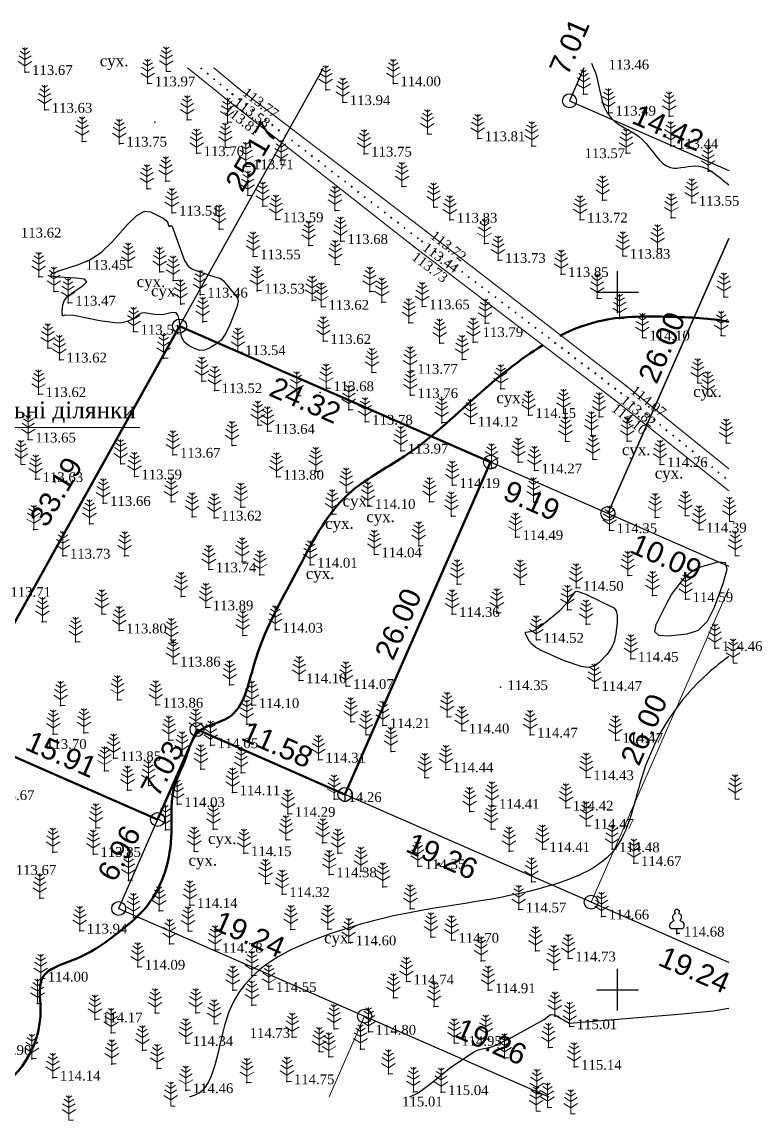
# Model space of a CAD drawing. Header units: millimetres. Extents: x 5405472.6 to 5405560.4, y 5525040.7 to 5525119.4.
# Drawn here: x 5405507.3 to 5405560.4, y 5525040.7 to 5525119.4 of the extents above; entities that cross this region are included whole.
import ezdxf
from ezdxf.enums import TextEntityAlignment as Align

# ---------------------------------------------------------------- set-up
doc = ezdxf.new("R2010")
doc.units = ezdxf.units.MM
doc.linetypes.add('HIDDEN', pattern=[0.5, 0, -0.5])
for name, color, linetype, lineweight in [('11900000', 1, 'Continuous', 30), ('о', 10, 'Continuous', 0), ('рельеф', 7, 'Continuous', 0), ('ТОЧКИ', 7, 'Continuous', 30)]:
    doc.layers.add(name, color=color, linetype=linetype, lineweight=lineweight)
for name, color, linetype in [('горизонтали', 42, 'Continuous'), ('Ділянки_Межі', 10, 'Continuous'), ('надписи', 7, 'Continuous'), ('отметки', 7, 'Continuous'), ('промеры', 185, 'Continuous'), ('Растительность', 7, 'Continuous')]:
    doc.layers.add(name, color=color, linetype=linetype)
doc.styles.get("Standard").update_dxf_attribs({"font": 'arial.ttf'})
doc.styles.add('times', font='times.ttf')
doc.linetypes.add('канава 0', pattern='A,0.9,0,["|",Standard,S=0.25,R=0,X=0,Y=0],0.1', length=1)

# ---------------------------------------------------------------- blocks, each defined once
blk = doc.blocks.new('A$C51FE15A3')
at = {"layer": 'Растительность', "color": 94, "lineweight": 0}
for points in [[(-0.201, 1.726), (0, 1.584), (0.201, 1.726)], [(0, 1.75), (0, 0), (0.319, 0)], [(-0.447, 1.172), (0, 0.895), (0.447, 1.172)], [(-0.343, 1.489), (0, 1.267), (0.343, 1.489)], [(-0.493, 0.753), (0, 0.444), (0.493, 0.753)]]:
    blk.add_lwpolyline(points, dxfattribs=at)
blk = doc.blocks.new('A$C2ACB5305')
at = {"layer": 'Растительность'}
blk.add_lwpolyline([(0.2, 0), (0.2, 0), (0, 0), (0, 0.35), (-0.4, 0.35), (-0.5, 0.5), (-0.5, 0.65), (-0.4, 0.8), (-0.3, 0.9), (-0.2, 0.95), (-0.25, 1), (-0.3, 1.1), (-0.3, 1.25), (-0.25, 1.35), (-0.15, 1.45), (-0.1, 1.45), (-0.15, 1.55), (-0.15, 1.65), (-0.05, 1.75), (0.05, 1.75), (0.15, 1.65), (0.15, 1.55), (0.1, 1.45), (0.25, 1.4), (0.3, 1.3), (0.3, 1.1), (0.25, 1), (0.2, 0.95), (0.4, 0.85), (0.5, 0.7), (0.5, 0.5), (0.45, 0.4), (0.4, 0.35), (0, 0.35)], dxfattribs=at)

msp = doc.modelspace()

# ---------------------------------------------------------------- linework, layer by layer
at = {"layer": '11900000', "color": 7}
for points in [[(5405550, 5525098.5, 0), (5405550, 5525101.5, 0)], [(5405550, 5525098.5, 0), (5405550, 5525101.5, 0)], [(5405548.5, 5525100, 0), (5405551.5, 5525100, 0)], [(5405548.5, 5525100, 0), (5405551.5, 5525100, 0)], [(5405550, 5525048.5, 0), (5405550, 5525051.5, 0)], [(5405550, 5525048.5, 0), (5405550, 5525051.5, 0)], [(5405548.5, 5525050, 0), (5405551.5, 5525050, 0)], [(5405548.5, 5525050, 0), (5405551.5, 5525050, 0)]]:
    msp.add_polyline3d(points, dxfattribs=at)
at = {"layer": 'горизонтали', "color": 32}
for points in [[(5405511.377, 5525101.982, 113.5), (5405512.237, 5525102.352, 113.5), (5405513.047, 5525102.902, 113.5), (5405513.797, 5525103.632, 113.5), (5405514.887, 5525104.842, 113.5), (5405515.547, 5525105.492, 113.5), (5405516.097, 5525105.802, 113.5), (5405516.537, 5525105.772, 113.5), (5405517.437, 5525105.312, 113.5), (5405517.647, 5525105.152, 113.5), (5405517.747, 5525105.022, 113.5), (5405517.837, 5525104.742, 113.5), (5405517.887, 5525104.702, 113.5), (5405518.007, 5525104.782, 113.5), (5405518.087, 5525104.712, 113.5), (5405518.957, 5525102.262, 113.5), (5405519.227, 5525101.862, 113.5), (5405519.537, 5525101.642, 113.5), (5405520.907, 5525101.172, 113.5), (5405521.537, 5525100.972, 113.5), (5405521.747, 5525100.832, 113.5), (5405522.757, 5525099.592, 113.5), (5405522.807, 5525099.372, 113.5), (5405522.737, 5525099.002, 113.5), (5405522.157, 5525097.532, 113.5), (5405521.887, 5525096.982, 113.5), (5405521.587, 5525096.572, 113.5), (5405521.257, 5525096.292, 113.5), (5405520.747, 5525095.982, 113.5), (5405520.407, 5525095.842, 113.5), (5405520.077, 5525095.822, 113.5), (5405519.737, 5525095.932, 113.5), (5405519.247, 5525096.192, 113.5), (5405518.957, 5525096.422, 113.5), (5405518.767, 5525096.752, 113.5), (5405518.677, 5525097.182, 113.5), (5405518.607, 5525097.922, 113.5), (5405518.517, 5525098.312, 113.5), (5405518.357, 5525098.522, 113.5), (5405518.107, 5525098.542, 113.5), (5405517.397, 5525098.372, 113.5), (5405516.817, 5525098.412, 113.5), (5405516.107, 5525098.532, 113.5), (5405515.887, 5525098.502, 113.5), (5405515.707, 5525098.402, 113.5), (5405515.307, 5525098.082, 113.5), (5405514.867, 5525097.902, 113.5), (5405514.477, 5525097.812, 113.5), (5405514.137, 5525097.782, 113.5), (5405512.897, 5525097.952, 113.5), (5405511.027, 5525098.322, 113.5), (5405510.397, 5525098.362, 113.5), (5405510.287, 5525098.302, 113.5), (5405510.227, 5525098.312, 113.5), (5405510.207, 5525098.662, 113.5), (5405510.247, 5525099.102, 113.5), (5405510.337, 5525099.392, 113.5), (5405510.587, 5525099.692, 113.5), (5405510.997, 5525100.012, 113.5), (5405511.707, 5525100.482, 113.5), (5405511.967, 5525100.752, 113.5), (5405511.797, 5525100.932, 113.5), (5405511.177, 5525101.012, 113.5), (5405509.937, 5525101.072, 113.5), (5405509.387, 5525101.142, 113.5), (5405509.427, 5525101.312, 113.5), (5405510.027, 5525101.552, 113.5), (5405511.377, 5525101.982, 113.5)], [(5405553.647, 5525075.352, 114.5), (5405552.967, 5525075.382, 114.5), (5405552.677, 5525075.662, 114.5), (5405552.777, 5525076.182, 114.5), (5405553.547, 5525077.762, 114.5), (5405553.877, 5525078.322, 114.5), (5405554.767, 5525079.492, 114.5), (5405555.177, 5525079.892, 114.5), (5405555.677, 5525080.212, 114.5), (5405556.277, 5525080.422, 114.5), (5405557.247, 5525080.682, 114.5), (5405557.717, 5525080.622, 114.5), (5405557.827, 5525080.122, 114.5), (5405557.577, 5525079.162, 114.5), (5405556.937, 5525077.402, 114.5), (5405556.437, 5525076.402, 114.5), (5405555.777, 5525075.762, 114.5), (5405554.977, 5525075.492, 114.5), (5405553.647, 5525075.352, 114.5)], [(5405543.777, 5525075.672, 114.5), (5405543.987, 5525075.732, 114.5), (5405544.307, 5525075.922, 114.5), (5405545.847, 5525077.172, 114.5), (5405546.377, 5525077.712, 114.5), (5405546.997, 5525078.552, 114.5), (5405547.107, 5525078.582, 114.5), (5405547.727, 5525078.352, 114.5), (5405549.727, 5525077.372, 114.5), (5405549.907, 5525077.172, 114.5), (5405549.987, 5525076.832, 114.5), (5405549.977, 5525076.332, 114.5), (5405549.877, 5525075.482, 114.5), (5405549.767, 5525074.942, 114.5), (5405549.557, 5525074.462, 114.5), (5405549.247, 5525074.052, 114.5), (5405548.717, 5525073.482, 114.5), (5405548.327, 5525073.192, 114.5), (5405547.897, 5525073.092, 114.5), (5405547.407, 5525073.162, 114.5), (5405546.137, 5525073.592, 114.5), (5405544.537, 5525074.322, 114.5), (5405544.137, 5525074.542, 114.5), (5405543.857, 5525074.772, 114.5), (5405543.677, 5525074.992, 114.5), (5405543.397, 5525075.532, 114.5), (5405543.417, 5525075.642, 114.5), (5405543.777, 5525075.672, 114.5)]]:
    msp.add_polyline3d(points, close=True, dxfattribs=at)
msp.add_polyline3d([(5405535.114, 5525042.328, 115), (5405535.717, 5525042.602, 115), (5405536.517, 5525043.212, 115), (5405538.027, 5525044.422, 115), (5405539.637, 5525045.502, 115), (5405540.007, 5525045.682, 115), (5405540.307, 5525045.772, 115), (5405540.707, 5525045.832, 115), (5405541.067, 5525045.942, 115), (5405542.347, 5525046.562, 115), (5405544.747, 5525047.872, 115), (5405545.197, 5525048.222, 115), (5405545.497, 5525048.192, 115), (5405546.547, 5525047.592, 115), (5405554.647, 5525048.262, 115), (5405556.857, 5525048.492, 115), (5405557.97, 5525048.684, 115)], dxfattribs=at)
for points, knots in [([(5405548.147, 5525116.421), (5405548.274, 5525116.11), (5405548.723, 5525115.01), (5405548.777, 5525113.511), (5405549.968, 5525111.865), (5405552.086, 5525111.316), (5405553.315, 5525108.321), (5405555.871, 5525109.431), (5405557.119, 5525108.385), (5405557.788, 5525107.844), (5405557.97, 5525107.7)], [0, 0, 0, 0, 1.007155, 3.563912, 4.279646, 6.9474, 9.775929, 11.81191, 13.632623, 14.31608, 14.31608, 14.31608, 14.31608]), ([(5405557.97, 5525073.897), (5405557.467, 5525073.502), (5405554.776, 5525071.407), (5405551.592, 5525066.625), (5405550.638, 5525059.403), (5405543.146, 5525056.522), (5405535.988, 5525055.956), (5405527.943, 5525053.734), (5405521.162, 5525050.271), (5405521.293, 5525042.638), (5405519.351, 5525042.33), (5405519.335, 5525042.328)], [382.280918, 382.280918, 382.280918, 382.280918, 384.22613, 392.765907, 398.774239, 404.236612, 414.559908, 420.876887, 429.320193, 435.927774, 435.982162, 435.982162, 435.982162, 435.982162])]:
    msp.add_open_spline(points, degree=3, knots=knots, dxfattribs=at)
at = {"layer": 'горизонтали', "color": 32, "lineweight": 50}
for points, knots in [([(5405557.97, 5525097.88), (5405556.615, 5525098.148), (5405553.512, 5525098.253), (5405549.372, 5525098.318), (5405546.859, 5525097.377), (5405545.865, 5525096.877)], [382.504034, 382.504034, 382.504034, 382.504034, 386.648546, 391.457009, 394.799547, 394.799547, 394.799547, 394.799547]), ([(5405544.644, 5525096.197), (5405542.967, 5525095.178), (5405539.571, 5525092.364), (5405535.448, 5525088.372), (5405529.811, 5525085.57), (5405526.912, 5525079.585), (5405523.981, 5525074.667), (5405523.11, 5525069.298), (5405519.699, 5525068.901), (5405519.094, 5525066.429), (5405517.819, 5525064.104), (5405518.308, 5525060.192), (5405517.045, 5525056.426), (5405513.975, 5525053.859), (5405511.747, 5525052.226), (5405508.283, 5525051.284), (5405509.187, 5525046.663), (5405507.058, 5525043.484), (5405504.652, 5525042.36), (5405504.58, 5525042.328)], [396.18924, 396.18924, 396.18924, 396.18924, 402.000498, 408.750929, 413.644849, 420.300656, 427.666961, 431.820459, 434.236566, 436.227121, 438.760306, 442.17643, 447.647475, 449.778155, 453.996294, 456.405004, 458.787206, 466.038544, 466.259006, 466.259006, 466.259006, 466.259006])]:
    msp.add_open_spline(points, degree=3, knots=knots, dxfattribs=at)
at = {"layer": 'Ділянки_Межі'}
for points in [[(5405518.613, 5525097.576), (5405528.919, 5525116.08)], [(5405547.587, 5525116.08), (5405546.556, 5525113.725), (5405557.97, 5525108.728)], [(5405557.97, 5525103.843), (5405549.312, 5525084.135), (5405540.894, 5525087.821), (5405518.613, 5525097.576)], [(5405549.312, 5525084.135), (5405557.97, 5525103.843)], [(5405557.97, 5525080.345), (5405549.312, 5525084.135)]]:
    msp.add_lwpolyline(points, dxfattribs=at)
at = {"layer": 'Ділянки_Межі', "lineweight": 25}
for points in [[(5405547.587, 5525116.08), (5405546.556, 5525113.725), (5405557.97, 5525108.728)], [(5405557.97, 5525051.962), (5405548.11, 5525056.279), (5405530.466, 5525064.004), (5405519.862, 5525068.646), (5405517.04, 5525062.202), (5405514.247, 5525055.822), (5405531.873, 5525048.105), (5405545.069, 5525042.328)]]:
    msp.add_lwpolyline(points, dxfattribs=at)
at = {"layer": 'Ділянки_Межі', "lineweight": 50}
msp.add_lwpolyline([(5405502.465, 5525068.583), (5405518.613, 5525097.576), (5405540.894, 5525087.821), (5405530.466, 5525064.004), (5405519.862, 5525068.646), (5405517.04, 5525062.202)], close=True, dxfattribs=at)
at = {"layer": 'Ділянки_Межі', "lineweight": 0}
for points in [[(5405530.466, 5525064.004), (5405540.894, 5525087.821), (5405549.312, 5525084.135), (5405557.97, 5525080.345)], [(5405557.97, 5525078.761), (5405548.11, 5525056.279), (5405530.466, 5525064.004)], [(5405548.11, 5525056.279), (5405557.97, 5525078.761)], [(5405487.842, 5525042.328), (5405502.465, 5525068.583), (5405517.04, 5525062.202), (5405514.247, 5525055.822), (5405531.873, 5525048.105), (5405529.346, 5525042.328)], [(5405557.97, 5525051.962), (5405548.11, 5525056.279)], [(5405529.346, 5525042.328), (5405531.873, 5525048.105), (5405545.069, 5525042.328)]]:
    msp.add_lwpolyline(points, dxfattribs=at)
at = {"layer": 'о', "color": 0, "lineweight": 0}
msp.add_lwpolyline([(5405498.712, 5525087.472), (5405501.979, 5525090.295), (5405515.772, 5525090.295)], dxfattribs=at)
at = {"layer": 'отметки', "color": 7}
for p in [(5405507.543, 5525115.776, 113.667), (5405517.671, 5525115.834, 113.888), (5405516.331, 5525114.958, 113.966), (5405533.935, 5525114.968, 114), (5405522.385, 5525114.208, 113.582), (5405522.79, 5525114.643, 113.77), (5405529.092, 5525114.518, 113.883), (5405547.565, 5525114.194, 113.593), (5405522.038, 5525113.772, 113.805), (5405530.312, 5525113.616, 113.942), (5405508.953, 5525113.069, 113.626), (5405519.16, 5525112.353, 113.795), (5405549.35, 5525112.859, 113.493), (5405553.705, 5525112.611, 113.39), (5405516.851, 5525112.19, 113.772), (5405522.048, 5525112.199, 113.83), (5405511.643, 5525110.798, 113.575), (5405536.373, 5525111.342, 113.843), (5405539.987, 5525111.023, 113.806), (5405514.302, 5525110.642, 113.746), (5405521.898, 5525110.389, 113.807), (5405543.85, 5525110.482, 113.661), (5405553.814, 5525110.497, 113.442), (5405519.836, 5525109.958, 113.703), (5405531.847, 5525109.926, 113.751), (5405550.619, 5525109.96, 113.568), (5405523.378, 5525109.015, 113.708), (5405525.89, 5525109.145, 113.74), (5405556.494, 5525108.669, 113.516), (5405517.639, 5525107.964, 113.749), (5405516.282, 5525107.404, 113.515), (5405523.503, 5525106.944, 113.637), (5405534.557, 5525107.572, 113.768), (5405524.578, 5525106.159, 113.664), (5405536.827, 5525106.103, 113.785), (5405548.931, 5525106.591, 113.629), (5405555.325, 5525106.407, 113.55), (5405518.073, 5525105.692, 113.507), (5405529.758, 5525105.866, 113.689), (5405553.854, 5525105.336, 113.627), (5405521.449, 5525104.512, 113.585), (5405525.519, 5525105.22, 113.59), (5405537.984, 5525105.185, 113.831), (5405547.323, 5525105.193, 113.717), (5405536.247, 5525104.388, 113.722), (5405527.877, 5525103.355, 113.633), (5405530.14, 5525103.658, 113.684), (5405535.434, 5525103.256, 113.729), (5405535.969, 5525103.655, 113.439), (5405540.476, 5525103.499, 113.803), (5405552.87, 5525103.117, 113.833), (5405523.889, 5525102.558, 113.554), (5405541.447, 5525102.303, 113.732), (5405550.38, 5525102.6, 113.828), (5405514.944, 5525101.782, 113.454), (5405517.19, 5525101.458, 113.48), (5405529.772, 5525101.979, 113.577), (5405508.535, 5525101.101, 113.501), (5405518.159, 5525100.842, 113.468), (5405545.959, 5525101.294, 113.847), (5405509.619, 5525100.049, 113.552), (5405520.095, 5525099.82, 113.462), (5405524.184, 5525100.108, 113.529), (5405532.25, 5525100.061, 113.664), (5405510.637, 5525099.241, 113.471), (5405518.692, 5525099.154, 113.492), (5405528.127, 5525099.407, 113.639), (5405528.783, 5525098.944, 113.615), (5405533.114, 5525099.297, 113.666), (5405536.002, 5525098.974, 113.646), (5405548.547, 5525099.567, 113.908), (5405557.622, 5525099.66, 113.852), (5405520.281, 5525097.883, 113.439), (5405535.056, 5525097.811, 113.716), (5405540.509, 5525097.777, 113.789), (5405550.154, 5525098.119, 114.026), (5405515.32, 5525097.172, 113.51), (5405551.78, 5525096.746, 114.095), (5405557.434, 5525096.889, 114.134), (5405509.168, 5525096.002, 113.564), (5405528.927, 5525096.492, 113.624), (5405537.254, 5525096.355, 113.675), (5405539.661, 5525096.423, 113.791), (5405509.998, 5525095.163, 113.617), (5405517.468, 5525095.266, 113.551), (5405522.812, 5525095.694, 113.543), (5405538.861, 5525095.18, 113.806), (5405532.416, 5525094.24, 113.678), (5405535.146, 5525094.355, 113.769), (5405520.204, 5525093.624, 113.556), (5405555.754, 5525093.498, 114.187), (5405508.512, 5525092.686, 113.618), (5405521.128, 5525092.964, 113.518), (5405528.684, 5525092.805, 113.666), (5405529.135, 5525093.111, 113.682), (5405541.649, 5525093.079, 113.988), (5405550.233, 5525092.788, 113.816), (5405550.609, 5525093.299, 114.074), (5405527.027, 5525092.565, 113.675), (5405535.166, 5525092.613, 113.756), (5405549.773, 5525092.292, 114.104), (5405556.482, 5525092.572, 114.136), (5405530.749, 5525091.571, 113.726), (5405543.624, 5525091.189, 114.147), (5405546.139, 5525091.325, 114.16), (5405524.217, 5525090.47, 113.666), (5405531.918, 5525090.707, 113.785), (5405537.411, 5525090.646, 113.847), (5405539.48, 5525090.579, 114.115), (5405548.69, 5525091.071, 114.167), (5405524.906, 5525090.05, 113.635), (5405548.131, 5525089.712, 114.216), (5405507.773, 5525089.433, 113.652), (5405522.373, 5525089.004, 113.641), (5405546.279, 5525089.324, 114.216), (5405550.702, 5525089.327, 114.196), (5405557.796, 5525089.193, 114.217), (5405518.138, 5525088.341, 113.668), (5405534.471, 5525088.638, 113.97), (5405548.239, 5525088.027, 114.235), (5405514.392, 5525087.695, 113.548), (5405528.372, 5525087.15, 113.837), (5405540.973, 5525087.392, 114.165), (5405542.891, 5525087.82, 114.256), (5405544.052, 5525087.211, 114.267), (5405553.052, 5525087.66, 114.264), (5405508.296, 5525086.595, 113.628), (5405515.374, 5525086.785, 113.592), (5405525.553, 5525086.759, 113.802), (5405530.559, 5525085.673, 114.007), (5405538.164, 5525086.166, 114.186), (5405513.136, 5525084.885, 113.663), (5405518.01, 5525084.967, 113.635), (5405536.537, 5525084.98, 114.205), (5405543.999, 5525084.957, 114.24), (5405523.007, 5525084.586, 113.785), (5405529.554, 5525084.096, 113.875), (5405532.113, 5525084.664, 114.104), (5405554.851, 5525083.992, 114.399), (5405512.154, 5525083.398, 113.582), (5405519.506, 5525083.898, 113.644), (5405521.101, 5525083.833, 113.621), (5405538.095, 5525083.95, 114.33), (5405552.709, 5525083.861, 114.334), (5405508.155, 5525082.987, 113.651), (5405542.697, 5525082.437, 114.494), (5405549.432, 5525082.931, 114.347), (5405555.85, 5525082.976, 114.389), (5405535.749, 5525081.818, 114.263), (5405510.254, 5525081.108, 113.732), (5405514.674, 5525081.099, 113.677), (5405532.573, 5525081.197, 114.041), (5405520.705, 5525080.121, 113.741), (5405523.103, 5525080.666, 113.801), (5405527.969, 5525080.459, 114.012), (5405524.371, 5525079.737, 113.941), (5405550.736, 5525079.683, 114.396), (5405538.513, 5525079.075, 114.413), (5405543.036, 5525079.06, 114.377), (5405547.031, 5525078.799, 114.496), (5405518.724, 5525078.192, 113.85), (5405552.515, 5525078.248, 114.415), (5405554.879, 5525077.989, 114.586), (5405513.039, 5525076.934, 113.746), (5405520.497, 5525077.398, 113.894), (5405538.15, 5525076.927, 114.358), (5405541.351, 5525077.005, 114.454), (5405546.411, 5525077.242, 114.511), (5405508.776, 5525076.38, 113.725), (5405547.753, 5525076.194, 114.58), (5405514.287, 5525075.744, 113.804), (5405523.139, 5525075.403, 113.978), (5405525.479, 5525075.797, 114.029), (5405525.525, 5525075.833, 114.029), (5405511.155, 5525074.95, 113.651), (5405518.021, 5525074.876, 113.885), (5405544.186, 5525075.071, 114.521), (5405556.982, 5525074.481, 114.458), (5405518.149, 5525073.369, 113.856), (5405550.963, 5525073.716, 114.454), (5405522.203, 5525071.849, 113.922), (5405527.175, 5525072.174, 114.105), (5405530.553, 5525071.763, 114.073), (5405541.606, 5525071.679, 114.35), (5405548.35, 5525071.622, 114.468), (5405514.16, 5525070.783, 113.796), (5405510.09, 5525070.373, 113.794), (5405516.901, 5525070.421, 113.859), (5405523.786, 5525070.388, 114.095), (5405523.433, 5525069.042, 114.046), (5405530.892, 5525069.203, 114.179), (5405537.784, 5525069.567, 114.426), (5405509.56, 5525068.32, 113.702), (5405511.757, 5525068.42, 113.638), (5405519.774, 5525068.377, 114.007), (5405531.975, 5525068.265, 114.214), (5405533.173, 5525068.953, 114.214), (5405538.842, 5525068.573, 114.4), (5405543.741, 5525068.276, 114.474), (5405517.854, 5525067.894, 114.039), (5405520.836, 5525067.519, 114.047), (5405549.851, 5525067.899, 114.466), (5405518.794, 5525066.761, 113.977), (5405533.766, 5525067.077, 114.278), (5405513.88, 5525066.593, 113.855), (5405528.562, 5525066.486, 114.31), (5405513.231, 5525065.691, 113.78), (5405520.139, 5525065.818, 113.966), (5405523.023, 5525065.554, 114.217), (5405536.191, 5525065.204, 114.391), (5405537.701, 5525065.794, 114.441), (5405547.763, 5525065.223, 114.429), (5405514.881, 5525064.31, 113.824), (5405516.377, 5525064.631, 113.927), (5405522.412, 5525064.145, 114.106), (5405529.689, 5525063.66, 114.263), (5405518.453, 5525063.298, 114.03), (5405539.408, 5525062.774, 114.386), (5405541.004, 5525063.172, 114.406), (5405546.301, 5525063.042, 114.422), (5405526.376, 5525062.599, 114.287), (5405512.616, 5525061.599, 113.78), (5405517.601, 5525061.47, 113.982), (5405521.027, 5525061.499, 114.08), (5405540.942, 5525061.51, 114.379), (5405547.77, 5525061.746, 114.473), (5405526.244, 5525060.739, 114.313), (5405528.868, 5525060.524, 114.347), (5405509.537, 5525059.85, 113.748), (5405512.434, 5525059.724, 113.854), (5405519.66, 5525059.922, 114.092), (5405523.23, 5525059.778, 114.146), (5405529.954, 5525059.783, 114.39), (5405542.234, 5525059.93, 114.351), (5405544.622, 5525060.075, 114.406), (5405549.613, 5525060.065, 114.483), (5405535.685, 5525058.85, 114.345), (5405551.181, 5525059.072, 114.674), (5405529.342, 5525058.26, 114.382), (5405531.61, 5525058.489, 114.407), (5405514.948, 5525057.859, 113.967), (5405514.96, 5525057.839, 113.978), (5405524.764, 5525057.618, 114.253), (5405533.175, 5525057.381, 114.45), (5405543.834, 5525057.737, 114.479), (5405508.588, 5525056.563, 113.778), (5405525.972, 5525056.85, 114.315), (5405517.153, 5525055.653, 114.018), (5405519.359, 5525056.066, 114.138), (5405535.145, 5525055.8, 114.487), (5405542.922, 5525055.741, 114.574), (5405515.301, 5525055.183, 113.99), (5405548.862, 5525055.242, 114.664), (5405511.46, 5525054.228, 113.944), (5405519.218, 5525054.213, 114.139), (5405526.59, 5525054.309, 114.411), (5405529.23, 5525054.343, 114.474), (5405517.902, 5525053.297, 114.067), (5405530.74, 5525053.382, 114.595), (5405536.626, 5525053.781, 114.575), (5405538.097, 5525053.565, 114.704), (5405554.259, 5525054.015, 114.683), (5405521.164, 5525052.853, 114.285), (5405544.123, 5525052.779, 114.67), (5405540.217, 5525052.067, 114.773), (5405546.473, 5525052.235, 114.726), (5405515.611, 5525051.641, 114.093), (5405523.803, 5525051.014, 114.46), (5405545.432, 5525051.437, 114.775), (5405508.665, 5525050.785, 114), (5405534.875, 5525050.582, 114.742), (5405522.425, 5525049.964, 114.364), (5405525.018, 5525050.041, 114.547), (5405533.937, 5525049.419, 114.804), (5405540.722, 5525049.958, 114.91), (5405508.431, 5525049.003, 113.985), (5405523.801, 5525048.897, 114.522), (5405536.847, 5525048.787, 114.932), (5405512.552, 5525047.868, 114.165), (5405516.856, 5525048.333, 114.157), (5405519.77, 5525048.344, 114.33), (5405545.51, 5525048.11, 115.007), (5405521.091, 5525047.561, 114.459), (5405529.685, 5525047.197, 114.802), (5405546.573, 5525047.373, 115.013), (5405513.71, 5525046.905, 114.232), (5405526.683, 5525046.597, 114.732), (5405532.157, 5525046.979, 114.804), (5405540.564, 5525046.46, 114.955), (5405515.952, 5525045.669, 114.271), (5405519.052, 5525046.178, 114.341), (5405528.623, 5525045.562, 114.796), (5405531.581, 5525045.749, 114.867), (5405538.299, 5525046.184, 114.947), (5405545.055, 5525045.855, 115.04), (5405508.029, 5525045.039, 114.141), (5405513.764, 5525044.668, 114.348), (5405529.316, 5525045.186, 114.76), (5405541.903, 5525045.107, 115.065), (5405517.013, 5525044.352, 114.412), (5405533.578, 5525043.965, 114.93), (5405546.891, 5525044.471, 115.14), (5405509.536, 5525043.689, 114.139), (5405523.437, 5525043.354, 114.631), (5405526.307, 5525043.431, 114.749), (5405519.059, 5525042.787, 114.456), (5405535.368, 5525042.69, 114.984), (5405537.35, 5525042.651, 115.044), (5405544.217, 5525042.549, 115.116)]:
    msp.add_point(p, dxfattribs=at)
at = {"layer": 'рельеф', "color": 7, "linetype": 'канава 0'}
for points, elevation in [([(5405519.18, 5525116.08), (5405522.03, 5525113.78), (5405535.434, 5525103.256), (5405549.773, 5525092.292), (5405557.97, 5525085.77)], 113.39), ([(5405557.97, 5525087.336), (5405550.609, 5525093.299), (5405536.247, 5525104.388), (5405522.78, 5525114.65), (5405521.069, 5525116.08)], 113.66)]:
    msp.add_lwpolyline(points, dxfattribs=dict(at, elevation=elevation))
at = {"layer": 'рельеф', "color": 7, "linetype": 'HIDDEN', "lineweight": 40, "elevation": 113.4}
msp.add_lwpolyline([(5405520.112, 5525116.08), (5405522.37, 5525114.22), (5405535.95, 5525103.67), (5405550.22, 5525092.8), (5405557.97, 5525086.48)], dxfattribs=at)
at = {"layer": 'ТОЧКИ'}
for centre in [(5405546.556, 5525113.725), (5405518.613, 5525097.576), (5405540.894, 5525087.821, 107.24), (5405549.312, 5525084.135, 107.24), (5405519.862, 5525068.646), (5405530.466, 5525064.004), (5405517.04, 5525062.202), (5405548.11, 5525056.279), (5405514.247, 5525055.822), (5405531.873, 5525048.105, 107.24)]:
    msp.add_circle(centre, 0.5, dxfattribs=at)

# ---------------------------------------------------------------- block references
at = {"layer": 'Растительность', "color": 7}
for name, p in [('A$C51FE15A3', (5405507.53, 5525115.78, 113.67)), ('A$C51FE15A3', (5405517.66, 5525115.83, 113.89)), ('A$C51FE15A3', (5405516.32, 5525114.95, 113.97)), ('A$C51FE15A3', (5405529.09, 5525114.51, 113.88)), ('A$C51FE15A3', (5405533.93, 5525114.96, 114)), ('A$C51FE15A3', (5405547.56, 5525114.19, 113.59)), ('A$C51FE15A3', (5405508.94, 5525113.08, 113.63)), ('A$C51FE15A3', (5405530.31, 5525113.61, 113.94)), ('A$C51FE15A3', (5405519.16, 5525112.35, 113.8)), ('A$C51FE15A3', (5405522.04, 5525112.19, 113.83)), ('A$C51FE15A3', (5405549.35, 5525112.86, 113.49)), ('A$C51FE15A3', (5405553.7, 5525112.61, 113.39)), ('A$C51FE15A3', (5405511.63, 5525110.81, 113.57)), ('A$C51FE15A3', (5405514.29, 5525110.65, 113.75)), ('A$C51FE15A3', (5405536.37, 5525111.34, 113.84)), ('A$C51FE15A3', (5405539.98, 5525111.02, 113.81)), ('A$C51FE15A3', (5405519.83, 5525109.96, 113.7)), ('A$C51FE15A3', (5405521.89, 5525110.38, 113.81)), ('A$C51FE15A3', (5405531.84, 5525109.92, 113.75)), ('A$C51FE15A3', (5405543.85, 5525110.48, 113.66)), ('A$C51FE15A3', (5405550.62, 5525109.96, 113.57)), ('A$C51FE15A3', (5405553.81, 5525110.49, 113.44)), ('A$C51FE15A3', (5405523.37, 5525109.01, 113.71)), ('A$C51FE15A3', (5405525.89, 5525109.14, 113.74)), ('A$C51FE15A3', (5405556.49, 5525108.67, 113.52)), ('A$C51FE15A3', (5405517.63, 5525107.97, 113.75)), ('A$C51FE15A3', (5405534.55, 5525107.57, 113.77)), ('A$C51FE15A3', (5405516.27, 5525107.41, 113.51)), ('A$C51FE15A3', (5405523.5, 5525106.94, 113.64)), ('A$C51FE15A3', (5405524.57, 5525106.16, 113.66)), ('A$C51FE15A3', (5405529.75, 5525105.86, 113.69)), ('A$C51FE15A3', (5405536.82, 5525106.1, 113.79)), ('A$C51FE15A3', (5405548.93, 5525106.59, 113.63)), ('A$C51FE15A3', (5405555.32, 5525106.4, 113.55)), ('A$C51FE15A3', (5405518.06, 5525105.7, 113.51)), ('A$C51FE15A3', (5405525.52, 5525105.22, 113.59)), ('A$C51FE15A3', (5405537.98, 5525105.18, 113.83)), ('A$C51FE15A3', (5405547.32, 5525105.19, 113.72)), ('A$C51FE15A3', (5405553.85, 5525105.33, 113.63)), ('A$C51FE15A3', (5405521.44, 5525104.52, 113.58)), ('A$C51FE15A3', (5405530.14, 5525103.65, 113.68)), ('A$C51FE15A3', (5405540.47, 5525103.49, 113.8)), ('A$C51FE15A3', (5405527.87, 5525103.35, 113.63)), ('A$C51FE15A3', (5405552.87, 5525103.11, 113.83)), ('A$C51FE15A3', (5405523.88, 5525102.57, 113.55)), ('A$C51FE15A3', (5405529.77, 5525101.98, 113.58)), ('A$C51FE15A3', (5405541.44, 5525102.3, 113.73)), ('A$C51FE15A3', (5405550.38, 5525102.59, 113.83)), ('A$C51FE15A3', (5405514.93, 5525101.79, 113.45)), ('A$C51FE15A3', (5405517.18, 5525101.47, 113.48)), ('A$C51FE15A3', (5405545.96, 5525101.29, 113.85)), ('A$C51FE15A3', (5405508.52, 5525101.11, 113.5)), ('A$C51FE15A3', (5405518.15, 5525100.85, 113.47)), ('A$C51FE15A3', (5405509.61, 5525100.06, 113.55)), ('A$C51FE15A3', (5405520.08, 5525099.83, 113.46)), ('A$C51FE15A3', (5405524.17, 5525100.12, 113.53)), ('A$C51FE15A3', (5405532.25, 5525100.06, 113.66)), ('A$C51FE15A3', (5405548.54, 5525099.56, 113.91)), ('A$C51FE15A3', (5405557.62, 5525099.65, 113.85)), ('A$C51FE15A3', (5405510.62, 5525099.25, 113.47)), ('A$C51FE15A3', (5405518.68, 5525099.16, 113.49)), ('A$C51FE15A3', (5405528.11, 5525099.42, 113.64)), ('A$C51FE15A3', (5405528.77, 5525098.95, 113.61)), ('A$C51FE15A3', (5405533.11, 5525099.29, 113.67)), ('A$C51FE15A3', (5405536, 5525098.97, 113.65)), ('A$C51FE15A3', (5405550.15, 5525098.11, 114.03)), ('A$C51FE15A3', (5405520.27, 5525097.89, 113.44)), ('A$C51FE15A3', (5405535.05, 5525097.81, 113.72)), ('A$C51FE15A3', (5405540.51, 5525097.77, 113.79)), ('A$C51FE15A3', (5405515.32, 5525097.17, 113.51)), ('A$C51FE15A3', (5405528.91, 5525096.5, 113.62)), ('A$C51FE15A3', (5405539.66, 5525096.42, 113.79)), ('A$C51FE15A3', (5405551.78, 5525096.74, 114.1)), ('A$C51FE15A3', (5405557.43, 5525096.88, 114.13)), ('A$C51FE15A3', (5405509.17, 5525096, 113.56)), ('A$C51FE15A3', (5405522.8, 5525095.7, 113.54)), ('A$C51FE15A3', (5405537.25, 5525096.35, 113.68)), ('A$C51FE15A3', (5405510, 5525095.16, 113.62)), ('A$C51FE15A3', (5405517.47, 5525095.27, 113.55)), ('A$C51FE15A3', (5405538.86, 5525095.18, 113.81)), ('A$C51FE15A3', (5405532.4, 5525094.25, 113.68)), ('A$C51FE15A3', (5405535.14, 5525094.36, 113.77)), ('A$C51FE15A3', (5405520.21, 5525093.62, 113.56)), ('A$C51FE15A3', (5405555.75, 5525093.49, 114.19)), ('A$C51FE15A3', (5405508.51, 5525092.69, 113.62)), ('A$C51FE15A3', (5405521.13, 5525092.96, 113.52)), ('A$C51FE15A3', (5405527.01, 5525092.57, 113.67)), ('A$C51FE15A3', (5405529.12, 5525093.12, 113.68)), ('A$C51FE15A3', (5405535.15, 5525092.62, 113.76)), ('A$C51FE15A3', (5405541.64, 5525093.07, 113.99)), ('A$C51FE15A3', (5405556.48, 5525092.56, 114.14)), ('A$C51FE15A3', (5405530.74, 5525091.58, 113.73)), ('A$C51FE15A3', (5405543.62, 5525091.18, 114.15)), ('A$C51FE15A3', (5405546.13, 5525091.31, 114.16)), ('A$C51FE15A3', (5405548.68, 5525091.06, 114.17)), ('A$C51FE15A3', (5405524.22, 5525090.47, 113.67)), ('A$C51FE15A3', (5405531.91, 5525090.71, 113.78)), ('A$C51FE15A3', (5405537.4, 5525090.65, 113.85)), ('A$C51FE15A3', (5405539.47, 5525090.58, 114.12)), ('A$C51FE15A3', (5405507.77, 5525089.43, 113.65)), ('A$C51FE15A3', (5405524.91, 5525090.05, 113.64)), ('A$C51FE15A3', (5405548.13, 5525089.7, 114.22)), ('A$C51FE15A3', (5405522.37, 5525089, 113.64)), ('A$C51FE15A3', (5405534.46, 5525088.64, 113.97)), ('A$C51FE15A3', (5405546.27, 5525089.31, 114.22)), ('A$C51FE15A3', (5405550.7, 5525089.32, 114.2)), ('A$C51FE15A3', (5405557.79, 5525089.18, 114.22)), ('A$C51FE15A3', (5405518.14, 5525088.34, 113.67)), ('A$C51FE15A3', (5405542.89, 5525087.82, 114.26)), ('A$C51FE15A3', (5405548.23, 5525088.02, 114.24)), ('A$C51FE15A3', (5405507.24, 5525087.65, 113.58)), ('A$C51FE15A3', (5405514.39, 5525087.69, 113.55)), ('A$C51FE15A3', (5405528.37, 5525087.15, 113.84)), ('A$C51FE15A3', (5405540.97, 5525087.4, 114.16)), ('A$C51FE15A3', (5405544.05, 5525087.21, 114.27)), ('A$C51FE15A3', (5405553.05, 5525087.65, 114.26)), ('A$C51FE15A3', (5405508.3, 5525086.6, 113.63)), ('A$C51FE15A3', (5405515.38, 5525086.79, 113.59)), ('A$C51FE15A3', (5405525.55, 5525086.76, 113.8)), ('A$C51FE15A3', (5405530.56, 5525085.67, 114.01)), ('A$C51FE15A3', (5405538.16, 5525086.17, 114.19)), ('A$C51FE15A3', (5405513.14, 5525084.89, 113.66)), ('A$C51FE15A3', (5405518.01, 5525084.97, 113.64)), ('A$C51FE15A3', (5405532.11, 5525084.66, 114.1)), ('A$C51FE15A3', (5405536.53, 5525084.98, 114.21)), ('A$C51FE15A3', (5405543.99, 5525084.96, 114.24)), ('A$C51FE15A3', (5405519.51, 5525083.9, 113.64)), ('A$C51FE15A3', (5405521.1, 5525083.83, 113.62)), ('A$C51FE15A3', (5405523.01, 5525084.59, 113.78)), ('A$C51FE15A3', (5405529.55, 5525084.1, 113.88)), ('A$C51FE15A3', (5405538.09, 5525083.95, 114.33)), ('A$C51FE15A3', (5405552.7, 5525083.85, 114.33)), ('A$C51FE15A3', (5405554.85, 5525083.98, 114.4)), ('A$C51FE15A3', (5405512.16, 5525083.4, 113.58)), ('A$C51FE15A3', (5405558.02, 5525083.57, 114.41)), ('A$C51FE15A3', (5405508.16, 5525082.99, 113.65)), ('A$C51FE15A3', (5405542.69, 5525082.44, 114.49)), ('A$C51FE15A3', (5405549.43, 5525082.93, 114.35)), ('A$C51FE15A3', (5405555.85, 5525082.96, 114.39)), ('A$C51FE15A3', (5405535.75, 5525081.82, 114.26)), ('A$C51FE15A3', (5405510.25, 5525081.11, 113.73)), ('A$C51FE15A3', (5405514.68, 5525081.1, 113.68)), ('A$C51FE15A3', (5405523.1, 5525080.67, 113.8)), ('A$C51FE15A3', (5405532.57, 5525081.2, 114.04)), ('A$C51FE15A3', (5405558.43, 5525081.11, 114.49)), ('A$C51FE15A3', (5405520.71, 5525080.12, 113.74)), ('A$C51FE15A3', (5405527.97, 5525080.46, 114.01)), ('A$C51FE15A3', (5405524.37, 5525079.74, 113.94)), ('A$C51FE15A3', (5405550.73, 5525079.69, 114.4)), ('A$C51FE15A3', (5405538.51, 5525079.08, 114.41)), ('A$C51FE15A3', (5405543.03, 5525079.06, 114.38)), ('A$C51FE15A3', (5405547.03, 5525078.8, 114.5)), ('A$C51FE15A3', (5405518.72, 5525078.19, 113.85)), ('A$C51FE15A3', (5405552.51, 5525078.25, 114.41)), ('A$C51FE15A3', (5405554.88, 5525077.99, 114.59)), ('A$C51FE15A3', (5405513.04, 5525076.93, 113.75)), ('A$C51FE15A3', (5405520.5, 5525077.4, 113.89)), ('A$C51FE15A3', (5405538.15, 5525076.93, 114.36)), ('A$C51FE15A3', (5405541.35, 5525077.01, 114.45)), ('A$C51FE15A3', (5405546.41, 5525077.24, 114.51)), ('A$C51FE15A3', (5405508.78, 5525076.38, 113.73)), ('A$C51FE15A3', (5405547.75, 5525076.2, 114.58)), ('A$C51FE15A3', (5405514.29, 5525075.74, 113.8)), ('A$C51FE15A3', (5405523.14, 5525075.4, 113.98)), ('A$C51FE15A3', (5405525.47, 5525075.8, 114.03)), ('A$C51FE15A3', (5405511.16, 5525074.95, 113.65)), ('A$C51FE15A3', (5405518.02, 5525074.88, 113.88)), ('A$C51FE15A3', (5405544.18, 5525075.07, 114.52)), ('A$C51FE15A3', (5405556.98, 5525074.48, 114.46)), ('A$C51FE15A3', (5405550.96, 5525073.72, 114.45)), ('A$C51FE15A3', (5405518.15, 5525073.37, 113.86)), ('A$C51FE15A3', (5405558.29, 5525073.4, 114.52)), ('A$C51FE15A3', (5405527.18, 5525072.17, 114.1)), ('A$C51FE15A3', (5405522.2, 5525071.85, 113.92)), ('A$C51FE15A3', (5405530.54, 5525071.77, 114.07)), ('A$C51FE15A3', (5405548.35, 5525071.62, 114.47)), ('A$C51FE15A3', (5405514.16, 5525070.78, 113.8)), ('A$C51FE15A3', (5405510.09, 5525070.37, 113.79)), ('A$C51FE15A3', (5405516.9, 5525070.42, 113.86)), ('A$C51FE15A3', (5405523.79, 5525070.39, 114.1)), ('A$C51FE15A3', (5405523.43, 5525069.04, 114.05)), ('A$C51FE15A3', (5405530.88, 5525069.2, 114.18)), ('A$C51FE15A3', (5405533.17, 5525068.95, 114.21)), ('A$C51FE15A3', (5405537.78, 5525069.57, 114.43)), ('A$C51FE15A3', (5405509.56, 5525068.32, 113.7)), ('A$C51FE15A3', (5405511.76, 5525068.42, 113.64)), ('A$C51FE15A3', (5405519.77, 5525068.38, 114.01)), ('A$C51FE15A3', (5405531.97, 5525068.27, 114.21)), ('A$C51FE15A3', (5405538.84, 5525068.57, 114.4)), ('A$C51FE15A3', (5405543.74, 5525068.28, 114.47)), ('A$C51FE15A3', (5405517.85, 5525067.89, 114.04)), ('A$C51FE15A3', (5405520.84, 5525067.52, 114.05)), ('A$C51FE15A3', (5405549.85, 5525067.9, 114.47)), ('A$C51FE15A3', (5405513.88, 5525066.59, 113.85)), ('A$C51FE15A3', (5405518.79, 5525066.76, 113.98)), ('A$C51FE15A3', (5405533.76, 5525067.08, 114.28)), ('A$C51FE15A3', (5405520.14, 5525065.82, 113.97)), ('A$C51FE15A3', (5405528.56, 5525066.49, 114.31)), ('A$C51FE15A3', (5405537.7, 5525065.79, 114.44)), ('A$C51FE15A3', (5405513.23, 5525065.69, 113.78)), ('A$C51FE15A3', (5405523.02, 5525065.55, 114.22)), ('A$C51FE15A3', (5405536.19, 5525065.2, 114.39)), ('A$C51FE15A3', (5405547.76, 5525065.22, 114.43)), ('A$C51FE15A3', (5405514.88, 5525064.31, 113.82)), ('A$C51FE15A3', (5405516.38, 5525064.63, 113.93)), ('A$C51FE15A3', (5405522.41, 5525064.15, 114.11)), ('A$C51FE15A3', (5405529.69, 5525063.66, 114.26)), ('A$C51FE15A3', (5405558.43, 5525063.67, 114.58)), ('A$C51FE15A3', (5405518.45, 5525063.3, 114.03)), ('A$C51FE15A3', (5405526.38, 5525062.6, 114.29)), ('A$C51FE15A3', (5405539.4, 5525062.77, 114.39)), ('A$C51FE15A3', (5405541, 5525063.17, 114.41)), ('A$C51FE15A3', (5405546.3, 5525063.04, 114.42)), ('A$C51FE15A3', (5405512.62, 5525061.6, 113.78)), ('A$C51FE15A3', (5405517.6, 5525061.47, 113.98)), ('A$C51FE15A3', (5405521.03, 5525061.5, 114.08)), ('A$C51FE15A3', (5405540.94, 5525061.51, 114.38)), ('A$C51FE15A3', (5405547.76, 5525061.75, 114.47)), ('A$C51FE15A3', (5405526.24, 5525060.74, 114.31)), ('A$C51FE15A3', (5405528.87, 5525060.52, 114.35)), ('A$C51FE15A3', (5405509.54, 5525059.85, 113.75)), ('A$C51FE15A3', (5405512.43, 5525059.72, 113.85)), ('A$C51FE15A3', (5405519.66, 5525059.92, 114.09)), ('A$C51FE15A3', (5405523.23, 5525059.78, 114.15)), ('A$C51FE15A3', (5405529.96, 5525059.78, 114.39)), ('A$C51FE15A3', (5405542.23, 5525059.93, 114.35)), ('A$C51FE15A3', (5405544.62, 5525060.08, 114.41)), ('A$C51FE15A3', (5405549.61, 5525060.07, 114.48)), ('A$C51FE15A3', (5405535.68, 5525058.85, 114.35)), ('A$C51FE15A3', (5405551.18, 5525059.07, 114.67)), ('A$C51FE15A3', (5405514.95, 5525057.86, 113.97)), ('A$C51FE15A3', (5405529.34, 5525058.26, 114.38)), ('A$C51FE15A3', (5405531.61, 5525058.49, 114.41)), ('A$C51FE15A3', (5405524.77, 5525057.62, 114.25)), ('A$C51FE15A3', (5405533.18, 5525057.38, 114.45)), ('A$C51FE15A3', (5405543.83, 5525057.74, 114.48)), ('A$C51FE15A3', (5405508.59, 5525056.56, 113.78)), ('A$C51FE15A3', (5405525.97, 5525056.85, 114.32)), ('A$C51FE15A3', (5405517.15, 5525055.65, 114.02)), ('A$C51FE15A3', (5405519.36, 5525056.07, 114.14)), ('A$C51FE15A3', (5405535.15, 5525055.8, 114.49)), ('A$C51FE15A3', (5405542.92, 5525055.74, 114.57)), ('A$C51FE15A3', (5405515.3, 5525055.18, 113.99)), ('A$C51FE15A3', (5405548.86, 5525055.24, 114.66)), ('A$C51FE15A3', (5405511.46, 5525054.23, 113.94)), ('A$C51FE15A3', (5405519.22, 5525054.21, 114.14)), ('A$C51FE15A3', (5405526.59, 5525054.31, 114.41)), ('A$C51FE15A3', (5405529.23, 5525054.34, 114.47)), ('A$C2ACB5305', (5405554.26, 5525054.02, 114.68)), ('A$C51FE15A3', (5405517.9, 5525053.3, 114.07)), ('A$C51FE15A3', (5405530.74, 5525053.38, 114.6)), ('A$C51FE15A3', (5405536.63, 5525053.78, 114.57)), ('A$C51FE15A3', (5405538.1, 5525053.56, 114.7)), ('A$C51FE15A3', (5405521.16, 5525052.85, 114.28)), ('A$C51FE15A3', (5405544.12, 5525052.78, 114.67)), ('A$C51FE15A3', (5405515.61, 5525051.64, 114.09)), ('A$C51FE15A3', (5405540.22, 5525052.07, 114.77)), ('A$C51FE15A3', (5405546.47, 5525052.23, 114.73)), ('A$C51FE15A3', (5405508.66, 5525050.8, 114)), ('A$C51FE15A3', (5405523.8, 5525051.01, 114.46)), ('A$C51FE15A3', (5405545.43, 5525051.44, 114.77)), ('A$C51FE15A3', (5405525.02, 5525050.04, 114.55)), ('A$C51FE15A3', (5405534.87, 5525050.58, 114.74)), ('A$C51FE15A3', (5405522.43, 5525049.96, 114.36)), ('A$C51FE15A3', (5405533.94, 5525049.42, 114.8)), ('A$C51FE15A3', (5405540.72, 5525049.96, 114.91)), ('A$C51FE15A3', (5405508.43, 5525049.02, 113.98)), ('A$C51FE15A3', (5405523.8, 5525048.9, 114.52)), ('A$C51FE15A3', (5405536.85, 5525048.79, 114.93)), ('A$C51FE15A3', (5405512.55, 5525047.88, 114.16)), ('A$C51FE15A3', (5405516.86, 5525048.33, 114.16)), ('A$C51FE15A3', (5405519.77, 5525048.34, 114.33)), ('A$C51FE15A3', (5405545.51, 5525048.11, 115.01)), ('A$C51FE15A3', (5405513.71, 5525046.92, 114.23)), ('A$C51FE15A3', (5405521.09, 5525047.56, 114.46)), ('A$C51FE15A3', (5405529.68, 5525047.2, 114.8)), ('A$C51FE15A3', (5405532.16, 5525046.98, 114.8)), ('A$C51FE15A3', (5405546.57, 5525047.37, 115.01)), ('A$C51FE15A3', (5405519.05, 5525046.18, 114.34)), ('A$C51FE15A3', (5405526.69, 5525046.59, 114.73)), ('A$C51FE15A3', (5405538.3, 5525046.18, 114.95)), ('A$C51FE15A3', (5405540.56, 5525046.46, 114.95)), ('A$C51FE15A3', (5405515.95, 5525045.68, 114.27)), ('A$C51FE15A3', (5405528.62, 5525045.56, 114.8)), ('A$C51FE15A3', (5405531.58, 5525045.75, 114.87)), ('A$C51FE15A3', (5405545.05, 5525045.85, 115.04)), ('A$C51FE15A3', (5405508.03, 5525045.06, 114.14)), ('A$C51FE15A3', (5405513.76, 5525044.68, 114.35)), ('A$C51FE15A3', (5405529.32, 5525045.19, 114.76)), ('A$C51FE15A3', (5405541.9, 5525045.11, 115.07)), ('A$C51FE15A3', (5405546.89, 5525044.47, 115.14)), ('A$C51FE15A3', (5405509.53, 5525043.71, 114.14)), ('A$C51FE15A3', (5405517.01, 5525044.36, 114.41)), ('A$C51FE15A3', (5405533.58, 5525043.97, 114.93)), ('A$C51FE15A3', (5405523.44, 5525043.35, 114.63)), ('A$C51FE15A3', (5405526.31, 5525043.43, 114.75)), ('A$C51FE15A3', (5405519.06, 5525042.8, 114.46)), ('A$C51FE15A3', (5405535.37, 5525042.69, 114.98)), ('A$C51FE15A3', (5405537.35, 5525042.65, 115.04)), ('A$C51FE15A3', (5405544.22, 5525042.55, 115.12)), ('A$C51FE15A3', (5405517.98, 5525041.66, 114.56)), ('A$C51FE15A3', (5405544.98, 5525041.57, 115.13)), ('A$C51FE15A3', (5405510.68, 5525040.66, 114.21)), ('A$C51FE15A3', (5405544.16, 5525041.3, 115.17)), ('A$C51FE15A3', (5405546.65, 5525041.1, 115.24))]:
    msp.add_blockref(name, p, dxfattribs=at)

# ---------------------------------------------------------------- texts
at = {"layer": 'надписи', "color": 7, "style": 'times'}
for s, height, p in [('сух.', 0.8, (5405512.895, 5525116.993, 111.861)), ('сух.', 0.8, (5405515.541, 5525101.166, 111.861)), ('сух.', 0.8, (5405516.567, 5525100.504, 111.861)), ('сух.', 0.8, (5405555.423, 5525093.289, 111.861)), ('земельні ділянки', 1.2, (5405502.366, 5525092.164)), ('сух.', 0.8, (5405541.315, 5525092.838, 111.861)), ('сух.', 0.8, (5405550.316, 5525089.117, 111.861)), ('сух.', 0.8, (5405552.668, 5525087.44, 111.861)), ('сух.', 0.8, (5405530.298, 5525085.442, 111.861)), ('сух.', 0.8, (5405531.997, 5525084.316, 111.861)), ('сух.', 0.8, (5405529.044, 5525083.837, 111.861)), ('сух.', 0.8, (5405527.661, 5525080.244, 111.861)), ('сух.', 0.8, (5405520.652, 5525061.247, 111.861)), ('сух.', 0.8, (5405519.254, 5525059.691, 111.861)), ('сух.', 0.8, (5405528.969, 5525054.122, 111.861))]:
    msp.add_text(s, height=height, dxfattribs=at).set_placement(p, align=Align.TOP_LEFT)
at = {"layer": 'отметки', "color": 7, "style": 'times'}
for s, p in [('113.67', (5405508.043, 5525116.276, 113.667)), ('113.46', (5405549.362, 5525116.671, 113.463)), ('114.00', (5405534.435, 5525115.468, 114)), ('113.97', (5405516.831, 5525115.458, 113.966)), ('113.94', (5405530.812, 5525114.116, 113.942)), ('113.63', (5405509.453, 5525113.569, 113.626)), ('113.49', (5405549.85, 5525113.359, 113.493)), ('113.75', (5405514.802, 5525111.142, 113.746)), ('113.81', (5405540.487, 5525111.523, 113.806)), ('113.44', (5405554.314, 5525110.997, 113.442)), ('113.70', (5405520.336, 5525110.458, 113.703)), ('113.75', (5405532.347, 5525110.426, 113.751)), ('113.57', (5405547.641, 5525110.314, 113.568)), ('113.71', (5405523.878, 5525109.515, 113.708)), ('113.55', (5405555.825, 5525106.907, 113.55)), ('113.51', (5405518.573, 5525106.192, 113.507)), ('113.59', (5405526.019, 5525105.72, 113.59)), ('113.83', (5405538.484, 5525105.685, 113.831)), ('113.72', (5405547.823, 5525105.693, 113.717)), ('113.62', (5405507.239, 5525104.618, 113.624)), ('113.68', (5405530.64, 5525104.158, 113.684)), ('113.55', (5405524.389, 5525103.058, 113.554)), ('113.83', (5405550.88, 5525103.1, 113.828)), ('113.45', (5405511.881, 5525102.31, 113.454)), ('113.73', (5405541.947, 5525102.803, 113.732)), ('113.85', (5405546.459, 5525101.794, 113.847)), ('113.53', (5405524.684, 5525100.608, 113.529)), ('113.47', (5405511.137, 5525099.741, 113.471)), ('113.46', (5405520.595, 5525100.32, 113.462)), ('113.62', (5405529.283, 5525099.444, 113.615)), ('113.65', (5405536.502, 5525099.474, 113.646)), ('113.51', (5405515.82, 5525097.672, 113.51)), ('113.79', (5405540.33, 5525097.49, 113.789)), ('113.62', (5405529.427, 5525096.992, 113.624)), ('114.10', (5405552.28, 5525097.246, 114.095)), ('113.54', (5405523.312, 5525096.194, 113.543)), ('113.62', (5405510.498, 5525095.663, 113.617)), ('113.77', (5405535.646, 5525094.855, 113.769)), ('113.52', (5405521.628, 5525093.464, 113.518)), ('113.68', (5405529.635, 5525093.611, 113.682)), ('113.62', (5405509.012, 5525093.186, 113.618)), ('113.76', (5405535.666, 5525093.113, 113.756)), ('113.78', (5405532.418, 5525091.207, 113.785)), ('114.12', (5405539.98, 5525091.079, 114.115)), ('114.15', (5405544.124, 5525091.689, 114.147)), ('113.64', (5405525.406, 5525090.55, 113.635)), ('113.65', (5405508.273, 5525089.933, 113.652)), ('113.67', (5405518.638, 5525088.841, 113.668)), ('113.97', (5405534.971, 5525089.138, 113.97)), ('114.26', (5405553.552, 5525088.16, 114.264)), ('113.59', (5405515.874, 5525087.285, 113.592)), ('113.80', (5405526.053, 5525087.259, 113.802)), ('114.27', (5405544.552, 5525087.711, 114.267)), ('113.63', (5405508.796, 5525087.095, 113.628)), ('114.19', (5405538.664, 5525086.666, 114.186)), ('113.66', (5405513.636, 5525085.385, 113.663)), ('114.10', (5405532.613, 5525085.164, 114.104)), ('113.62', (5405521.601, 5525084.333, 113.621)), ('114.35', (5405549.932, 5525083.431, 114.347)), ('114.39', (5405556.35, 5525083.476, 114.389)), ('114.49', (5405543.197, 5525082.937, 114.494)), ('114.04', (5405533.073, 5525081.697, 114.041)), ('113.73', (5405510.754, 5525081.608, 113.732)), ('114.01', (5405528.469, 5525080.959, 114.012)), ('113.74', (5405521.205, 5525080.621, 113.741)), ('114.50', (5405547.531, 5525079.299, 114.496)), ('113.71', (5405506.488, 5525078.865, 113.705)), ('114.59', (5405555.379, 5525078.489, 114.586)), ('113.89', (5405520.997, 5525077.898, 113.894)), ('114.36', (5405538.65, 5525077.427, 114.358)), ('113.80', (5405514.787, 5525076.244, 113.804)), ('114.03', (5405525.979, 5525076.297, 114.029)), ('114.52', (5405544.686, 5525075.571, 114.521)), ('114.46', (5405557.482, 5525074.981, 114.458)), ('113.86', (5405518.649, 5525073.869, 113.856)), ('114.45', (5405551.463, 5525074.216, 114.454)), ('114.10', (5405527.675, 5525072.674, 114.105)), ('114.07', (5405531.053, 5525072.263, 114.073)), ('114.35', (5405542.106, 5525072.179, 114.35)), ('114.47', (5405548.85, 5525072.122, 114.468)), ('113.86', (5405517.401, 5525070.921, 113.859)), ('114.10', (5405524.286, 5525070.888, 114.095)), ('114.21', (5405533.673, 5525069.453, 114.214)), ('114.40', (5405539.342, 5525069.073, 114.4)), ('114.47', (5405544.241, 5525068.776, 114.474)), ('114.47', (5405550.351, 5525068.399, 114.466)), ('113.70', (5405509.044, 5525067.964, 113.702)), ('114.05', (5405521.336, 5525068.019, 114.047)), ('113.85', (5405514.38, 5525067.093, 113.855)), ('114.31', (5405529.062, 5525066.986, 114.31)), ('114.44', (5405538.201, 5525066.294, 114.441)), ('114.43', (5405548.263, 5525065.723, 114.429)), ('114.11', (5405522.912, 5525064.645, 114.106)), ('113.67', (5405505.306, 5525064.3, 113.673)), ('114.03', (5405518.953, 5525063.798, 114.03)), ('114.26', (5405530.189, 5525064.16, 114.263)), ('114.41', (5405541.504, 5525063.672, 114.406)), ('114.42', (5405546.801, 5525063.542, 114.422)), ('114.29', (5405526.876, 5525063.099, 114.287)), ('114.47', (5405548.27, 5525062.246, 114.473)), ('114.41', (5405545.122, 5525060.575, 114.406)), ('114.48', (5405550.113, 5525060.565, 114.483)), ('113.85', (5405512.934, 5525060.224, 113.854)), ('114.15', (5405523.73, 5525060.278, 114.146)), ('113.67', (5405506.869, 5525058.942, 113.671)), ('114.35', (5405536.185, 5525059.35, 114.345)), ('114.67', (5405551.681, 5525059.572, 114.674)), ('114.38', (5405529.842, 5525058.76, 114.382)), ('114.32', (5405526.472, 5525057.35, 114.315)), ('114.14', (5405519.859, 5525056.566, 114.138)), ('114.57', (5405543.422, 5525056.241, 114.574)), ('114.66', (5405549.362, 5525055.742, 114.664)), ('113.94', (5405511.96, 5525054.728, 113.944)), ('114.68', (5405554.759, 5525054.515, 114.683)), ('114.28', (5405521.664, 5525053.353, 114.285)), ('114.60', (5405531.24, 5525053.882, 114.595)), ('114.70', (5405538.597, 5525054.065, 114.704)), ('114.73', (5405546.973, 5525052.735, 114.726)), ('114.09', (5405516.111, 5525052.141, 114.093)), ('114.00', (5405509.165, 5525051.285, 114)), ('114.74', (5405535.375, 5525051.082, 114.742)), ('114.55', (5405525.518, 5525050.541, 114.547)), ('114.91', (5405541.222, 5525050.458, 114.91)), ('114.17', (5405513.052, 5525048.368, 114.165)), ('115.01', (5405547.073, 5525047.873, 115.013)), ('114.73', (5405523.631, 5525047.246, 114.732)), ('114.80', (5405532.657, 5525047.479, 114.804)), ('114.34', (5405519.552, 5525046.678, 114.341)), ('114.95', (5405538.799, 5525046.684, 114.947)), ('113.90', (5405505.082, 5525046.03, 113.902)), ('115.14', (5405547.391, 5525044.971, 115.14)), ('114.14', (5405510.036, 5525044.189, 114.139)), ('114.75', (5405526.807, 5525043.931, 114.749)), ('114.46', (5405519.559, 5525043.287, 114.456)), ('115.04', (5405537.85, 5525043.151, 115.044)), ('115.01', (5405534.563, 5525042.338, 115.005))]:
    msp.add_text(s, height=0.7, dxfattribs=at).set_placement(p, align=Align.TOP_LEFT)
for s, rotation, p in [('113.58', 322.76518, (5405522.876, 5525114.052, 113.582)), ('113.77', 322.69221, (5405523.484, 5525114.733, 113.77)), ('113.81', 322.1346, (5405522.168, 5525113.5, 113.39)), ('113.72', 322.32802, (5405536.948, 5525104.478, 113.722)), ('113.44', 323.46089, (5405536.371, 5525103.631, 113.439)), ('113.73', 322.59746, (5405535.617, 5525102.959, 113.39)), ('114.07', 320.99066, (5405551.312, 5525093.373, 114.074)), ('114.10', 321.49337, (5405549.947, 5525092.09, 114.104)), ('113.82', 320.80262, (5405550.597, 5525092.67, 113.816))]:
    msp.add_text(s, height=0.7, rotation=rotation, dxfattribs=at).set_placement(p, align=Align.TOP_LEFT)
at = {"layer": 'промеры', "char_height": 1.5, "attachment_point": 1}
for s, insert, rotation in [('7.01', (5405545.044, 5525116.047), 66.537), ('14.42', (5405551.53, 5525113.532), 336.35584), ('25.17', (5405521.808, 5525107.849), 59.59258), ('26.00', (5405551.427, 5525093.941, 107.24), 66.37949), ('24.32', (5405525.523, 5525094.002), 336.35584), ('33.19', (5405507.783, 5525083.821), 59.59258), ('9.19', (5405542.29, 5525086.571), 336.35584), ('10.09', (5405551.395, 5525082.755), 336.35584), ('26.00', (5405532.539, 5525074.127), 66.37949), ('11.58', (5405523.522, 5525069.323), 336.35584), ('15.91', (5405508.047, 5525068.624), 336.35584), ('7.03', (5405515.749, 5525064.417), 61.91278), ('6.96', (5405512.646, 5525058.341), 61.91278), ('19.26', (5405535.33, 5525061.316), 336.35584), ('19.24', (5405521.538, 5525055.721), 336.35584), ('19.24', (5405553.421, 5525053.172), 336.35584), ('19.26', (5405538.85, 5525048.025), 336.35584)]:
    msp.add_mtext(s, dxfattribs=dict(at, insert=insert, rotation=rotation))
at = {"layer": 'промеры', "lineweight": 0, "insert": (5405550.154, 5525066.562), "char_height": 1.5, "attachment_point": 1, "rotation": 66.37949}
msp.add_mtext('26.00', dxfattribs=at)

doc.saveas('drawing.dxf')
